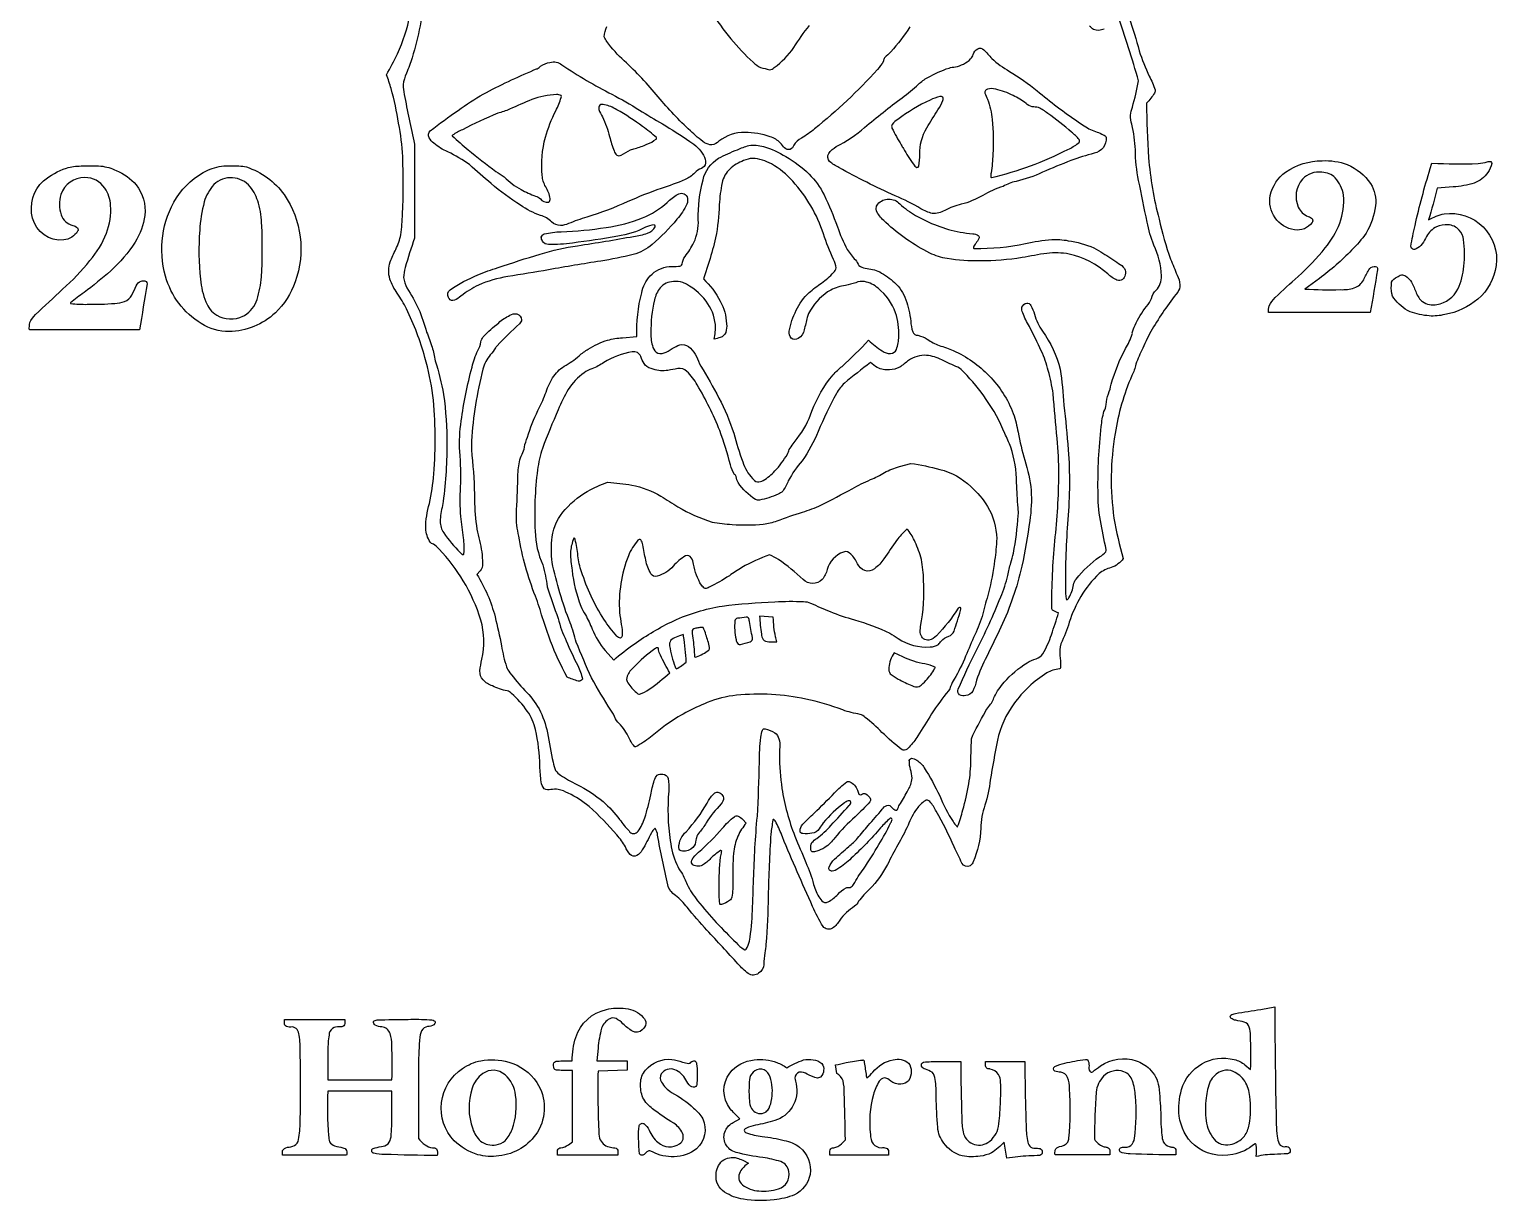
# Model space of a CAD drawing. Header units: millimetres. Extents: x -111 to 110, y -155 to 121.
# Drawn here: x -111.1 to 103.9, y -155.2 to 16.4 of the extents above; entities that cross this region are included whole.
import ezdxf

# ---------------------------------------------------------------- set-up
doc = ezdxf.new("R2010")
doc.units = ezdxf.units.MM
doc.layers.add('Bild', color=70, linetype='Continuous')
doc.layers.add('Hofsgrund', color=70, linetype='Continuous')

msp = doc.modelspace()

# ---------------------------------------------------------------- linework, layer by layer
at = {"layer": 'Bild'}
for points in [[(-14.85, 25.72, -0.000083), (-11.24, 19.04, 0.042607), (-8.34, 15, 0.044598), (-5.05, 11.55, 0.089718), (-3.98, 10.79, -0.009671), (-2.69, 10.44, 0.128514), (-1.98, 10.77, 0.078647), (0.88, 13.69, -0.031233), (3.18, 16.92, 0.038254)], [(-53.15, 21.64, -0.049293), (-55.04, 12.21, -0.019806), (-55.87, 9.93, 0.069856), (-56.37, 8.27, 0.028163), (-56.19, 6.84, 0.007258), (-54.71, -0.43), (-54.68, -14.24, 0.019155), (-56.05, -18.54, 0.086106), (-56.28, -20, 0.100202), (-55.79, -21.52, -0.032121), (-54.09, -24.56, -0.029735), (-52.91, -27.97, -0.016734), (-52.09, -30.21, -0.012618), (-51.65, -32.17, -0.030198), (-50.43, -37.12, -0.036393), (-49.96, -44.49, -0.038317), (-50.58, -53.37, 0.05295), (-50.93, -55.72, 0.152031), (-50.41, -57.39, 0.056572), (-47.99, -60.26, 0.140747), (-47.57, -60.59, 0.279642), (-47.44, -60.44, 0.044207), (-47.5, -58.14, 0.001922), (-47.88, -55.01, -0.045971), (-47.93, -50.68, 0.030702), (-48.06, -45.48, -0.052799), (-47.84, -41, -0.032038), (-46.26, -33.11, -0.047585), (-45.41, -30.69, 0.073687), (-44.96, -29.43, -0.119853), (-44.62, -28.68, -0.038345), (-42.35, -26.61, -0.070859), (-40.72, -25.52, -0.177284), (-39.7, -25.31, -0.323345), (-38.99, -26.19, -0.143173), (-39.3, -26.76, 0.025758), (-42.56, -29.98, 0.096419), (-42.83, -30.31, -0.050397), (-43.58, -31.3, 0.115628), (-44.68, -33.42, 0.044847), (-46.34, -43.93, 0.045243), (-46.28, -46.02, -0.019477), (-45.88, -52.55, 0.040438), (-45.55, -56.87, -0.001646), (-45.16, -58.53, -0.056879), (-44.72, -61.88, -0.220934), (-45.09, -62.98), (-45.55, -63.49, -0.074039), (-42.88, -69.68, -0.008274), (-41.94, -73.94, 0.031896), (-41.22, -77.02, 0.060934), (-40.74, -77.88, 0.02056), (-38.53, -80.47, -0.062986), (-36.45, -83.18, -0.069831), (-35.21, -86.68, 0.015025), (-34.39, -90.98, 0.063835), (-34.02, -92.23, 0.071447), (-33.29, -92.89, 0.026497), (-30.92, -94.25, -0.060919), (-27.06, -96.77, -0.051567), (-24.64, -99.38, 0.040533), (-23.26, -101.06, 0.246317), (-22.59, -101.46, 0.189982), (-21.94, -101.11, 0.078303), (-20.94, -99.12, 0.02334), (-20.08, -95.79, -0.03979), (-19.56, -93.68, -0.151234), (-19.13, -92.9, -0.146162), (-18.31, -92.74, -0.336559), (-17.54, -93.36, -0.052825), (-17.44, -95.22, 0.060493), (-17.22, -102.48, 0.073074), (-16.28, -105.98, 0.047439), (-15.56, -107.17, -0.028855), (-14.76, -108.91, 0.048248), (-13.21, -111.3, 0.030946), (-7.57, -117.43, 0.06836), (-6.4, -118.43, 0.415887), (-6.1, -118.4, 0.099302), (-5.61, -117.19, 0.028071), (-5.18, -112.74, -0.001992), (-4.82, -103.55, -0.007078), (-4.46, -98.9, 0.009578), (-4.16, -91, -0.033912), (-3.94, -87.34, -0.092772), (-3.71, -86.3, -0.418304), (-3.32, -86.12, -0.085496), (-1.91, -86.68, -0.182992), (-1.3, -87.57, -0.097225), (-1.17, -88.82, 0.048705), (-1.23, -89.91, 0.032347), (-0.86, -94.84, 0.052075), (1.02, -101.81, -0.00048), (2.64, -105.7, -0.038072), (3.79, -108.89, 0.08718), (4.69, -110.93, 0.178154), (5.37, -111.56, 0.158549), (5.92, -111.46, 0.060179), (7.33, -110.37, -0.094428), (8.53, -109.42, -0.145064), (9.12, -109.34, 0.131391), (9.64, -108.91, -0.035761), (11.09, -106.64, 0.022618), (13.36, -103.03, 0.028063), (15.06, -99.94, 0.093878), (15.24, -99.52, 0.744519), (14.99, -99.21, 0.03237), (13.6, -100.6, -0.030517), (9.3, -105.06, -0.060945), (7.35, -106.61, -0.132312), (6.52, -106.95, -0.537915), (6.04, -106.37, -0.101698), (6.86, -105.2, -0.007021), (8.93, -103.35, 0.048047), (10.23, -102.14, -0.025841), (11.77, -100.29, 0.004869), (13.83, -97.89, -0.142088), (14.53, -97.32, -0.338729), (15.24, -97.62, 0.149521), (15.66, -97.95, 0.653681), (16.13, -97.77, -0.079627), (16.5, -97.05, 0.010488), (17.63, -95.06, 0.134669), (18.2, -93.34, 0.069492), (17.99, -92.04, -0.093049), (17.81, -90.91, -0.428756), (18.12, -90.42, -0.125508), (18.9, -90.7, -0.122559), (19.98, -91.81, -0.0326), (22.26, -95.93, 0.05099), (24.22, -99.7, 0.084575), (24.76, -100.38, 0.530182), (24.88, -100.43, 0.022054), (25.65, -97.99, 0.025488), (26.53, -94.18, 0.034668), (26.83, -90.61), (26.9, -87.55, -0.022435), (28.92, -83.64, -0.061556), (29.46, -82.82, 0.091908), (30.28, -81.39, -0.066024), (31.7, -79.29, -0.079369), (35.06, -76.44, -0.087731), (36.4, -75.85, 0.147777), (37.36, -75.11, 0.055318), (38.63, -72.31, 0.005042), (39.68, -69.1, -0.095292), (38.88, -68.77, -0.260528), (38.68, -68.4, -0.024953), (39.13, -58.6, 0.024284), (39.72, -48.77, 0.02701), (39.44, -43.58, 0.000683), (38.88, -37, 0.028956), (38.16, -33.63, 0.048574), (37.14, -30.73, 0.007846), (35.4, -27.15, -0.050583), (34.43, -25.15, -0.159663), (34.31, -24.35, -0.265274), (35.01, -23.72, -0.263869), (35.6, -24.07, -0.045984), (36.14, -25.37, 0.082508), (37.31, -27.85, -0.094435), (39.89, -33.42, -0.022039), (40.46, -38.68, -0.00416), (41.1, -45.21, -0.037256), (41.04, -55.43, 0.023845), (40.69, -65.51, 0.061612), (40.79, -67.05, 0.30184), (40.89, -67.22, 0.162207), (41.18, -66.89, 0.08893), (41.88, -65, -0.144466), (42.25, -64.16, -0.079212), (45.68, -60.92, 0.084565), (46.61, -60.15, 0.195541), (46.65, -59.81, -0.007827), (45.79, -55.58, -0.04082), (45.45, -51.26, -0.032372), (45.93, -41.83, -0.047454), (46.32, -39.61, 0.079485), (46.65, -38.6, -0.088567), (46.98, -37.04, 0.039294), (47.38, -35.62, -0.054229), (49.49, -30.4, 0.046015), (50.45, -28.3, 0.309207), (50.47, -28.07, -0.054839), (50.87, -26.98, -0.060396), (52.56, -24.21, 0.104672), (53.28, -23.04, -0.177003), (53.95, -21.84, 0.204953), (54.76, -19.75, 0.102443), (53.61, -15.23, -0.045602), (52.65, -11.86, -0.002953), (51.4, -5.77, -0.050148), (50.93, -1.29, 0.046589), (50.4, 2.46, -0.073425), (50.2, 3.81, -0.043892), (50.49, 4.99, 0.023238), (51.39, 8.81, 0.012127), (48.35, 18.49, -0.024834)], [(50.03, 18.06, -0.014422), (51.48, 13.23, 0.027092), (52.96, 9.52, -0.037446), (53.81, 7.49, -0.210774), (53.73, 7.04, -0.038144), (52.56, 5.55, 0.015407), (52.84, -2.43, 0.040783), (54.39, -11.43, 0.029059), (56.09, -17.31, -0.001318), (57.04, -19.62, -0.09404), (57.46, -21.06, -0.139185), (57.12, -22.14, 0.030993), (53.37, -27.56, 0.015281), (52, -30.33, 0.032138), (50.99, -32.69, -0.063882), (50.41, -34.36, 0.063446), (47.95, -42.86, 0.077875), (47.79, -55.25, 0.029516), (49.14, -61.15, -0.158733), (47.38, -62.48, 0.118111), (45.62, -63.37, 0.073463), (42.95, -66.71, 0.058088), (41.23, -70.5, -0.035255), (40.02, -73.67, 0.090243), (39.85, -75.37, -0.053755), (39.96, -76.93, -0.348852), (39.79, -77.31, 0.106602), (37.94, -77.92, 0.09956), (33.13, -82.43, 0.103372), (30.71, -87.78, 0.007952), (29.66, -93.62, -0.047226), (28.89, -97.28, 0.081585), (28.26, -100.68, -0.095495), (27.16, -105.57, -0.163603), (26.74, -106.17, -0.392912), (25.52, -105.79, -0.006607), (24.38, -103.41, 0.026655), (21.76, -98.19, 0.073127), (20.8, -96.76, 0.391287), (20.11, -96.63, 0.086403), (18.91, -97.81, 0.067525), (17.62, -100.23, -0.018118), (16.13, -103.1, 0.010644), (14.6, -105.99, -0.075079), (11.97, -109.6, 0.048626), (10.38, -111.37, -0.110884), (9.78, -112.1, 0.09478), (7.61, -114.13, -0.128155), (6.55, -115.3, -0.389785), (5.16, -115.06, -0.035304), (3.64, -112.12, -0.007414), (-0.79, -101.95, 0.041977), (-1.71, -99.86, 0.151164), (-2.06, -99.39, 0.574393), (-2.19, -99.5, 0.006814), (-2.48, -101.51, 0.010759), (-2.88, -110.59, -0.018632), (-3.2, -117.68, -0.025733), (-3.38, -118.92, 0.027586), (-3.52, -120.62, -0.256733), (-4.28, -121.91, -0.317562), (-5.8, -121.96, -0.044673), (-7.3, -120.53, 0.001099), (-11.84, -115.6, -0.013296), (-14.76, -112.25, 0.067361), (-16.44, -110.53, -0.194691), (-17.58, -108.98, -0.011907), (-19.08, -101.7, 0.126271), (-19.38, -100.76, 0.366166), (-19.46, -100.7, 0.10259), (-19.99, -101.34, -0.019995), (-21.32, -103.85, -0.153018), (-22.13, -104.67, -0.310878), (-23.09, -104.52, -0.098629), (-23.79, -103.4, 0.05369), (-25.04, -101.65, 0.036138), (-29.12, -97.49, 0.061934), (-32.16, -95.54, 0.074188), (-33.64, -94.98, 0.062836), (-34.72, -95.01, -0.231374), (-35.67, -94.88, -0.147995), (-36.13, -93.88, -0.023115), (-36.32, -91.57, 0.053766), (-36.97, -86.22, 0.101351), (-38.17, -83.51, 0.073967), (-40.49, -80.92, 0.123453), (-41.11, -80.54, -0.073748), (-43.27, -79.82, -0.113148), (-44.65, -78.94, -0.183798), (-45.1, -77.62, -0.037965), (-44.81, -75.92, 0.123762), (-44.96, -70.18, 0.061804), (-47.54, -64.44, 0.057821), (-51.08, -59.79, 0.07948), (-51.93, -59.06, -0.184927), (-52.38, -58.74, -0.141986), (-53.05, -56.74, -0.068932), (-52.51, -53.09, 0.035582), (-51.87, -48.77, 0.046403), (-52, -37.26, 0.039514), (-53.16, -31.72, 0.046384), (-55.86, -24.57, 0.02668), (-57.21, -22.29, -0.080904), (-58.29, -20.21, -0.161941), (-58.24, -17.7, -0.012974), (-57.44, -15.86, 0.053228), (-56.67, -13.71, 0.021096), (-56.44, -10.68, 0.019867), (-56.41, -2.27, 0.035296), (-57.01, 2.61, 0.029387), (-58.11, 7.69, 0.016091), (-58.79, 9.72, 0.012306), (-57.17, 12.79, 0.058289), (-55.35, 18.46, 0.00371)], [(17.89, 16.74, -0.036897), (15.09, 13.07, -0.0023), (14.19, 12.2, 0.134421), (14, 11.71, -0.059939), (13.12, 10.47, -0.039706), (3.92, 1.8, -0.055412), (1.99, 0.44, 0.155698), (0.89, -0.61, -0.197882), (0.36, -1.22, -0.260298), (-0.47, -1, -0.013698), (-1.09, -0.29, 0.129053), (-2.58, 0.64, 0.083935), (-6.29, 1.27, 0.173452), (-10.08, -0.02, -0.162571), (-11.14, -0.55, -0.139496), (-12.19, -0.24, -0.032041), (-14.27, 1.5, -0.035579), (-18.97, 6.48, 0.030526), (-23.96, 11.76, -0.055442), (-26.49, 14.59, -0.1016), (-26.88, 15.27, -0.079954), (-26.5, 16.78, 0.08608)], [(46.35, 16.42, -0.221692), (44.79, 16.36, -0.070555), (44.2, 16.86, -0.016307)]]:
    msp.add_lwpolyline(points, format="xyb", dxfattribs=at)
for points in [[(27.82, 13.51, -0.331779), (28.73, 13.39, -0.017002), (29.87, 12.1, 0.048304), (32.46, 10.21, -0.034282), (36.53, 7.37, 0.023957), (42.52, 2.83, 0.046827), (44.37, 1.68, -0.028241), (46.21, 0.93, -0.250788), (46.66, 0.52, -0.37863), (44.89, -1.78, 0.027116), (41.49, -2.85, 0.010722), (37.3, -4.56, -0.055858), (33.44, -5.9, 0.082572), (31.53, -6.64, 0.054562), (28.55, -7.96, -0.075079), (25.41, -9.26, 0.060531), (22.99, -10.15, -0.166601), (21.17, -10.6, -0.072895), (19.51, -9.91, 0.032262), (15.73, -8.01, -0.024267), (7.5, -3.87, -0.048158), (6.12, -3, -0.331925), (5.99, -1.8, -0.10054), (7.1, -0.81, 0.061445), (11.26, 2, -0.011762), (16.75, 6.36, 0.031688), (19.13, 8.32, -0.068806), (20.52, 9.31, -0.05268), (23.62, 10.7, -0.03949), (24.55, 10.88, 0.15326), (26.79, 12.04, 0.136562), (27.17, 12.69, -0.206674)], [(-36.21, 10.97, -0.110651), (-34.84, 11.53, -0.225402), (-33.09, 11.19, 0.032995), (-25.76, 6.85, -0.024783), (-21.74, 4.53, 0.003701), (-18.38, 2.54, -0.012931), (-14.36, -0.05, -0.131195), (-12.37, -2.07, -0.160493), (-12.05, -3.25, -0.276715), (-12.65, -4, 0.118372), (-13.61, -4.67, -0.084196), (-15.06, -5.64, -0.022524), (-18.55, -6.94, 0.020951), (-23.42, -8.86, -0.03329), (-29.46, -11.13, 0.017339), (-32.12, -12.08, -0.098836), (-33.3, -12.38, -0.158958), (-34.6, -11.85, 0.148773), (-36.23, -10.91, -0.06761), (-39.14, -9.39, -0.036053), (-43.47, -6.23, -0.011748), (-46.62, -3.45, 0.037503), (-49.8, -1.57, -0.070125), (-51.86, -0.32, -0.127268), (-52.54, 0.5, -0.338092), (-52.38, 1.51, -0.016013), (-48.3, 4.5, -0.022962), (-44.61, 6.89, -0.021082), (-37.19, 10.42, -0.112544), (-36.69, 10.6, 0.051182)], [(-35, -8.95, 0.219686), (-34.81, -8.42, 0.094723), (-35.47, -6.7, -0.107874), (-35.98, -5.02, -0.086164), (-35.52, 0.56, -0.042175), (-34, 4.45, 0.059407), (-33.21, 6.39, 0.228736), (-33.19, 6.68, 0.130357), (-33.87, 6.82, 0.078222), (-37.51, 6.07, 0.003857), (-40.75, 4.69, -0.048635), (-42.5, 4.08, 0.024307), (-47.68, 1.67, 0.056772), (-49.1, 0.86, 0.254233), (-49.19, 0.77, 0.014891), (-46.81, -1.28, 0.019828), (-42.75, -4.45, -0.053694), (-41.56, -5.26, 0.067838), (-39.08, -7.09, 0.037017), (-36.94, -8.07, -0.091704), (-36.25, -8.45, 0.247076), (-35.09, -8.96, 0.091383)], [(16.93, -1.09, 0.036733), (18.42, -3.4, 0.159579), (18.9, -3.85, 0.411121), (19.19, -3.66, 0.048821), (19.33, -1.94, -0.136041), (20.35, 1.93, 0.001982), (21.99, 4.59, 0.079415), (22.7, 5.96, 0.230652), (22.72, 6.42, 0.207828), (22.29, 6.54, 0.049718), (20.84, 6.01, 0.049753), (16.13, 3.18, 0.092228), (15.29, 2.44, 0.234008), (15.26, 1.89, 0.019797), (16.62, -0.56, 0.000723)], [(29.82, -5.34, 0.061698), (41.05, -1.21, 0.064024), (42.54, -0.32, 0.463892), (42.69, 0.23, 0.045622), (41.58, 1.31, 0.016254), (38.08, 4.06, 0.077495), (36.72, 4.9, 0.046985), (35.79, 5.04, -0.16011), (34.9, 5.51, 0.055889), (33, 6.67, 0.066212), (30.46, 7.6, 0.140149), (29.24, 7.6, 0.419306), (28.88, 7.03, 0.023734), (29.27, 6.14, -0.054844), (29.95, 3.15, -0.040557), (30.03, -1.94, -0.028447), (29.81, -4.66, 0.144838), (29.77, -5.28, 0.314399)], [(-22.38, -1.09, 0.045865), (-20.64, -0.46, 0.080225), (-19.29, 0.3, 0.472515), (-19.25, 0.51, 0.029054), (-21.27, 2.13, 0.033932), (-25.07, 4.59, 0.093901), (-26.86, 5.33, 0.23928), (-27.54, 5.26, 0.249314), (-27.67, 4.62, 0.052695), (-27.16, 3.55, -0.045323), (-26.1, 0.66, 0.040301), (-25.45, -1.43, 0.170477), (-25.04, -2.07, 0.227472), (-24.43, -2.07, -0.013497), (-23.04, -1.3, -0.088145)], [(-30.1, -78.84, -0.22719), (-30.7, -79.12, -0.039615), (-32.33, -78.52, -0.033872), (-34.75, -73.27, 0.005594), (-35.95, -69.82, 0.026611), (-36.98, -66.67, -0.050953), (-39.41, -57.87, -0.064235), (-39.76, -54.68, 0.003198), (-39.54, -49.39, -0.048546), (-39.32, -46.98, -0.062643), (-38.94, -45.88, 0.100548), (-38.59, -44.85, -0.038106), (-38.15, -43.36, -0.032029), (-36.62, -39.47, 0.0333), (-35.53, -37.08, -0.049727), (-34.45, -34.67, -0.10851), (-32.75, -32.99, 0.042825), (-30.57, -31.46, -0.05315), (-29.23, -30.48, -0.06359), (-26.4, -29.16, -0.048757), (-24.22, -28.8), (-22.12, -28.64, -0.072251), (-21.4, -22.23, -0.129519), (-20.17, -19.75, -0.182737), (-17.36, -18.39, 0.020936), (-15.99, -18.33, 0.380361), (-15.49, -18.04, -0.117887), (-15.06, -16.89, 0.053586), (-13.76, -14.87, 0.116205), (-13.11, -11.52, -0.07202), (-12.42, -5.7, -0.206736), (-10.13, -2.52, -0.02582), (-7.38, -1.26, -0.047341), (-5.71, -0.65, -0.098727), (-3.54, -0.79, -0.061545), (-0.27, -2.28, -0.055463), (3.12, -4.83, -0.078634), (5.33, -7.88, -0.018927), (7.26, -12.54, 0.047997), (8.72, -15.88, 0.047258), (9.9, -17.41, -0.040278), (10.42, -18.22, 0.118222), (11.34, -18.64, -0.090743), (13.46, -19.17, -0.056916), (15.63, -20.72, -0.124542), (17.3, -23.24, -0.050667), (18.01, -26.37, 0.070012), (18.31, -27.94, 0.340218), (19.06, -28.45, -0.063143), (20.44, -29.02, 0.05404), (22.17, -29.96, -0.052541), (24.25, -30.7, -0.102083), (29.5, -34.39, -0.102102), (33.04, -39.9, -0.04436), (33.73, -42.64, 0.020491), (34.72, -46.75, -0.05354), (35.65, -51.18, -0.050612), (35.45, -55.63, -0.021134), (34.29, -62.27, -0.051516), (31.23, -71.22, -0.001973), (29.14, -75.51, 0.034941), (27.65, -78.98, -0.06615), (27.1, -80.57, -0.214126), (26.1, -81.24, -0.228042), (25.17, -81.12, -0.35239), (24.97, -80.28, -0.014896), (27.59, -74.66, 0.026086), (31.19, -66.79, 0.041761), (32.25, -63.62, -0.042191), (32.68, -61.8, 0.042408), (33.05, -60.37, 0.028794), (33.77, -54.83, 0.062708), (33.74, -53.74, -0.014586), (33.53, -50.05, 0.075716), (32.66, -44.84, 0.020494), (31.79, -42.84, 0.060871), (29.07, -37.84, 0.044405), (25.81, -33.87, 0.109819), (24.91, -33.12, -0.020978), (22.56, -32.07, 0.106382), (20.33, -31.39, 0.168304), (17.68, -32.13, -0.037847), (16.39, -33.13, -0.121553), (14.89, -33.5, -0.134873), (13.11, -33.19, -0.050853), (12.1, -32.45, 0.006379), (8.3, -35.45, 0.064547), (7.12, -36.97, 0.02072), (4.45, -42.54, -0.059089), (2.09, -46.84, 0.051099), (0.07, -49.76, -0.064035), (-0.75, -51.28, -0.123929), (-1.41, -51.73, -0.058354), (-4.15, -52.59, -0.216254), (-4.75, -52.51, -0.100178), (-7.26, -50.03, -0.135655), (-7.56, -49.14, 0.185373), (-7.81, -48.83, -0.066549), (-8.41, -47.44, 0.02575), (-9.97, -42.42, 0.040312), (-13.27, -35.73, 0.081138), (-14.77, -33.74, 0.225549), (-16.12, -33.32, -0.004371), (-17.56, -33.6, -0.117222), (-19.7, -33.42, -0.152641), (-20.89, -32.82, -0.057366), (-21.44, -31.83, 0.175115), (-22.01, -30.97, 0.155876), (-22.78, -30.87, 0.087699), (-26.94, -32.42, -0.076762), (-28.69, -33.34, 0.090205), (-29.83, -33.95, 0.097521), (-32.19, -36.39, 0.025478), (-33.64, -39.37, 0.015068), (-35.95, -45.02, 0.043433), (-36.66, -48.15, 0.044337), (-37.02, -57.14, 0.097219), (-35.9, -62.1, -0.027076), (-35.23, -65.28, 0.013958), (-33.64, -69.93, 0.058768), (-32.45, -73.2, 0.023837), (-30.78, -76.81, -0.078072), (-30.1, -78.84, -0.213473)], [(-94.45, -20.48, -0.13304), (-93.98, -20.55, -0.213025), (-93.86, -20.92, 0.002624), (-94.97, -27.66), (-111.1, -27.66, -0.07881), (-111.05, -26.58, -0.083785), (-110.21, -25.42, -0.002802), (-106.24, -21.71, 0.039681), (-102.25, -17.5, 0.088186), (-99.82, -13.47, 0.115152), (-99.22, -9.43, 0.14155), (-100.06, -6.88, 0.25178), (-102.99, -5.35, 0.334707), (-106.48, -7.83, 0.169309), (-106.46, -10.78, 0.24082), (-104.77, -12.37, -0.161119), (-104.06, -12.72, -0.313885), (-104.04, -13.21, -0.231977), (-106.08, -14.48, -0.374631), (-110.64, -11.28, -0.277597), (-109.06, -5.82, -0.083711), (-105.69, -3.95, -0.059538), (-103.54, -3.64, -0.031036), (-100.63, -3.66, -0.091707), (-98.38, -4.32, -0.124753), (-95.47, -6.43, -0.198387), (-94.19, -10.88, -0.102529), (-95.62, -14.81, -0.065569), (-99.2, -19.01, -0.022069), (-103.11, -22.19, 0.019521), (-105.08, -23.7, 0.792572), (-105.07, -23.79, 0.038289), (-102.63, -23.91, 0.022142), (-98.6, -23.78, 0.077689), (-97.16, -23.5, 0.170617), (-96.12, -22.57, 0.006709), (-95.45, -21.22, -0.246579), (-94.75, -20.52, -0.045922)], [(-81.51, -3.62, -0.06909), (-79.32, -3.79, -0.161815), (-73.8, -7.83, -0.242919), (-72.18, -20.63, -0.11653), (-75.07, -25.16, -0.186428), (-81.85, -27.9, -0.140215), (-85.93, -26.74, -0.191575), (-91.16, -19.78, -0.213032), (-89.56, -8.32, -0.145272), (-84.96, -4.27, -0.103906), (-82.3, -3.63, -0.006195)], [(8.43, -21.15, 0.074573), (6.29, -21.82, 0.124463), (3.31, -24.77, 0.086212), (2.86, -25.83, 0.00315), (2.4, -27.65, -0.213205), (1.54, -28.9, -0.373529), (0.47, -28.86, -0.188025), (0.2, -27.87, -0.06926), (1.24, -24.79, -0.10389), (3.11, -22.2, -0.027636), (4.95, -20.79, 0.064159), (6.68, -19.25, 0.15931), (7.09, -18.57, 0.080206), (6.72, -17.36, -0.034903), (5.23, -13.6, 0.107798), (0.72, -5.89, 0.087276), (-2.4, -3.35, 0.121031), (-5.15, -2.54, 0.098731), (-6.47, -2.86, 0.091291), (-8.5, -4.09, 0.139337), (-9.63, -6.08, 0.03302), (-10.04, -9.32, -0.042517), (-10.58, -14.16, -0.023162), (-11.53, -17.62), (-12.37, -20.2, -0.087785), (-9.91, -23.44, -0.122438), (-8.98, -26.78, -0.105213), (-9.08, -28.03, -0.229914), (-9.89, -28.77, -0.011663), (-10.77, -29.04, 0.054258), (-10.6, -26.88, 0.137107), (-11.97, -23.47, 0.130709), (-15.36, -20.73, 0.118958), (-16.75, -20.58, 0.214406), (-18.72, -21.49, 0.09693), (-19.54, -23.27, 0.059687), (-20.06, -28.13, 0.097132), (-19.75, -30.22, 0.226222), (-19.04, -31.05, 0.173423), (-17.82, -30.93, 0.008199), (-16.63, -30.23, -0.128658), (-15.5, -29.81, -0.20844), (-14.27, -30.34, -0.093805), (-13.39, -31.55, 0.035767), (-12.74, -32.95, -0.010918), (-10.1, -37.64, -0.047899), (-7.93, -42.8, 0.015215), (-6.6, -47, 0.104473), (-5.18, -49.43, 0.150118), (-4.46, -49.94, 0.154331), (-3.6, -49.71, 0.08217), (-1.89, -48.33, 0.055356), (-0.06, -45.86, 0.090413), (0.21, -45.2, -0.028041), (1.39, -43.56, 0.082591), (3.54, -39.56, -0.087033), (6.63, -34.25, -0.044043), (7.95, -33, 0.023638), (11.84, -29.18, 0.050222), (13.84, -30.74, 0.166034), (15.05, -31.14, 0.271953), (15.91, -30.52, 0.084455), (16.26, -28.61, 0.090735), (15.78, -25.14, 0.139371), (13.23, -21.56, 0.135825), (11.25, -20.59, 0.163988), (9.98, -20.76, -0.024546)], [(85.89, -18.36, -0.192296), (86.3, -18.43, -0.203183), (86.4, -18.85, -0.0038), (85.33, -25.13), (70.45, -25.13, -0.089666), (70.5, -24.14, -0.07449), (71.42, -22.92, -0.005841), (74.75, -19.83, 0.043645), (78.72, -15.65, 0.090102), (80.86, -12.02, 0.108647), (81.41, -7.92, 0.148425), (80.21, -5.39, 0.183211), (78.24, -4.56, 0.237298), (75.4, -5.57, 0.289552), (74.79, -9.67, 0.201241), (76.25, -11.04, -0.173429), (76.85, -11.42, -0.261669), (76.82, -11.93, -0.282091), (74.23, -13.01, -0.420328), (70.69, -7.96, -0.184724), (72.94, -4.53, -0.150876), (78.29, -2.88, -0.101968), (81.97, -3.44, -0.14782), (85.38, -6.23, -0.173566), (86.1, -9.49, -0.103325), (84.72, -13.49, -0.043657), (82.6, -16, -0.038045), (77.89, -20.11), (75.76, -21.68, 0.019604), (80.94, -21.76, 0.084145), (82.99, -21.51, 0.182991), (84.38, -20.31, -0.037657), (85.12, -18.86, -0.279333)], [(94.12, -4.02), (94.37, -3.21, 0.03234), (101.12, -3.27, 0.056897), (102.48, -3.06, -0.192788), (103.01, -3.01, -0.225031), (103.13, -3.3, -0.12247), (102.54, -4.59, -0.156247), (100.58, -6.14, -0.057485), (97.48, -6.71), (95.16, -6.89, -0.008458), (93.88, -11.55, -0.071167), (96.18, -10.65, -0.492852), (103.79, -18.24, -0.181341), (101.11, -23.14, -0.13248), (96.26, -25.41, -0.079635), (93.98, -25.61, -0.068338), (91.16, -24.99, -0.137197), (88.79, -23, -0.164238), (88.52, -22.39), (88.5, -22.38, -0.07848), (88.47, -20.67, -0.176601), (89.25, -19.92, -0.106454), (89.91, -19.61, -0.154487), (90.48, -19.75, -0.125046), (91.4, -20.69, -0.028497), (92.06, -22.23, 0.131073), (92.99, -23.51, 0.198984), (95.1, -23.94, 0.243799), (98.18, -21.67, 0.088089), (99.06, -18.32, 0.052948), (99, -14.44, 0.173375), (98.34, -13.05, 0.225464), (96.71, -12.28, 0.120844), (95.05, -12.54, 0.141166), (93.58, -13.97, -0.048581), (92.93, -15.04, -0.151204), (92.07, -15.79, -0.528949), (91.28, -15.44, -0.016875), (91.89, -12.38, -0.020084)], [(-79.59, -25.54, 0.169309), (-77.74, -23.21, 0.051473), (-77.12, -19.9, 0.029597), (-77.07, -12.42, 0.066386), (-77.56, -9.08, 0.100857), (-78.77, -6.69, 0.439525), (-84.07, -6.37, 0.115798), (-85.5, -8.91, 0.046733), (-86.16, -13.07, 0.045633), (-86.04, -20.25, 0.079876), (-85.25, -23.55, 0.164822), (-83.67, -25.5, 0.242563), (-79.83, -25.67, 0.019045)], [(-49.72, -22.92, -0.345318), (-49.48, -21.77, -0.048989), (-45.4, -19.59, -0.025191), (-42.45, -18.53, -0.008878), (-36.29, -16.56, -0.038671), (-30.79, -15.33, 0.007243), (-22.59, -13.96, 0.058877), (-20.56, -13.49, 0.211377), (-19.45, -12.54, 0.560193), (-19.59, -12.28, 0.08385), (-20.87, -12.62, -0.088561), (-24.92, -13.93, -0.015981), (-31.54, -14.93, -0.045975), (-35.05, -15.14, -0.315536), (-35.93, -14.64, -0.154016), (-36.11, -14.07, -0.270782), (-35.67, -13.61, -0.048129), (-33.22, -13.27, 0.031621), (-26.6, -12.65, 0.064753), (-21.29, -11.23, 0.092778), (-17.68, -9, -0.074056), (-16.15, -7.82, -0.447619), (-14.76, -8.15, -0.174147), (-14.79, -9.24, -0.064926), (-16.24, -11.46, -0.042029), (-19.87, -15.15, -0.10714), (-22.64, -16.62, -0.018368), (-27.41, -17.59, 0.008691), (-35.04, -18.86, 0.000487), (-41.04, -19.86, 0.069294), (-45.3, -21.1, 0.059649), (-47.88, -22.7, -0.090193), (-48.84, -23.31, -0.384586), (-49.63, -23.06, -0.028401)], [(27.54, -15, 0.129265), (27.2, -15.56, 0.529387), (27.34, -15.72, 0.056599), (34.84, -15.02, -0.031902), (38.66, -14.4, -0.053075), (41.07, -14.59, -0.061312), (44.85, -15.63, -0.022228), (46.17, -16.42, -0.018515), (48.47, -17.91, -0.107994), (49.31, -18.67, -0.222668), (49.41, -19.61, -0.161502), (49.02, -20.3, -0.238741), (48.23, -20.39, -0.071879), (46.87, -19.46, 0.134718), (41.22, -16.56, 0.077993), (37.95, -16.45, 0.012752), (34.33, -17.07, -0.043214), (28.19, -17.54, -0.045082), (23.36, -17.21, -0.075352), (20.82, -16.41, -0.071831), (14.38, -11.94, -0.068729), (13.19, -10.6, -0.334038), (13.19, -9.22, -0.232087), (14.79, -8.5, -0.205539), (16.39, -9.18, 0.057932), (18.73, -10.89, 0.081322), (25.23, -13.35, 0.001178), (27.1, -13.59, -0.144828), (27.91, -13.82, -0.348159), (28, -14.29, -0.027556)], [(17.12, -89.25, -0.227481), (16.74, -89.17, -0.03133), (13.8, -86.62, 0.039217), (11.34, -84.44, 0.107966), (10.59, -83.98, -0.044396), (8.05, -83.34, 0.035526), (2.65, -81.75, 0.077741), (-7.51, -81.19, 0.075282), (-11.79, -82.27, 0.06091), (-17.9, -85.55, -0.001711), (-19.87, -87.11, -0.052584), (-21.99, -88.58, -0.145161), (-22.42, -88.75, -0.061967), (-23.09, -87.77, 0.062975), (-24.49, -85.53, -0.080631), (-25.23, -84.62, 0.080357), (-25.93, -83.35, -0.012499), (-28.76, -78.64, -0.011084), (-30.99, -73.4, 0.026505), (-31.89, -70.58, -0.040711), (-34.53, -61.72, -0.057243), (-34.51, -57.98, -0.159704), (-32.6, -53.95, -0.084371), (-28.88, -51.03, -0.02881), (-26.35, -49.96, -0.015609), (-22.85, -50.39, -0.086468), (-18.58, -52.02, 0.003582), (-16.09, -53.58, 0.054501), (-11.1, -55.82, 0.034793), (-8.15, -56.16, 0.041864), (-3.59, -56.13, 0.043974), (-1.56, -55.64, -0.014486), (2.16, -54.34, 0.045856), (4.86, -53.33, 0.005211), (9.44, -50.93, -0.029728), (12.13, -49.6, 0.049019), (14.15, -48.55, -0.05115), (16.37, -47.67), (18.03, -47.21, -0.027355), (22.25, -48.09, -0.127931), (26.83, -50.6, -0.072109), (29.27, -53.52, -0.125508), (30.61, -58.23, -0.025696), (30.3, -61.42, -0.030489), (29.41, -66.18, 0.008589), (28.58, -69.26, -0.04346), (27.4, -72.32, 0.00318), (26.05, -75.48, -0.03026), (24.39, -78.82, 0.065338), (23.86, -79.89, -0.099578), (23.54, -80.52, 0.028605), (21.06, -83.93, -0.007027), (19.04, -87.13, -0.062226), (17.76, -88.8, -0.138927)], [(25.32, -68.76, 0.244693), (25.33, -68.37, 0.376512), (24.97, -68.45, -0.047722), (21.79, -72.47, -0.176055), (20.68, -73.1, -0.380904), (19.45, -72.23, -0.087203), (19.46, -71.11, 0.065663), (19.89, -64.32, 0.04018), (19.58, -61.29, 0.049292), (18.64, -58.74, 0.064138), (17.65, -57.01, 0.5497), (17.38, -56.91, 0.056012), (15.95, -58.49, 0.007336), (14.09, -61.19, -0.099644), (12.69, -62.64, -0.244674), (11.27, -62.93, -0.169144), (10.22, -61.92, 0.099911), (9.23, -60.5, 0.318426), (8.14, -60.2, 0.233632), (5.77, -62.75, -0.109678), (5.05, -64.23, -0.413582), (2.23, -64.24, 0.047627), (-1.37, -61.31, 0.031749), (-2.68, -60.6, 0.036111), (-6.71, -62.46, 0.02166), (-8.56, -63.67, -0.040548), (-11.53, -65.35, -0.143615), (-12.13, -65.54, -0.109166), (-12.66, -65.05, -0.091133), (-13.81, -61.99, 0.108148), (-14.14, -61.03, 0.364176), (-14.99, -60.78, 0.089082), (-16.77, -62.25, -0.158956), (-19.16, -63.74, -0.344395), (-20.06, -63.4, -0.067003), (-20.82, -61.39, 0.009426), (-21.26, -59.14, 0.141714), (-21.53, -58.43, 0.402133), (-21.96, -58.48, 0.086981), (-23.35, -60.76, 0.109967), (-24.65, -69.05, 0.006929), (-24.39, -70.83, -0.086457), (-24.29, -72.39, -0.35786), (-24.51, -72.8, -0.194045), (-25.05, -72.53, -0.041945), (-26.93, -70.06, -0.066687), (-30.21, -63.09, -0.055767), (-30.76, -60.74, 0.052308), (-31.16, -58.38, 0.282261), (-31.29, -58.1, 0.101173), (-31.46, -58.43, 0.064773), (-31.85, -60.33, 0.029568), (-31.61, -62.87, 0.068404), (-30.31, -68.11, 0.07629), (-29.64, -69.42, -0.029802), (-28.67, -71.48, 0.08512), (-26.75, -74.62), (-25.5, -76.03, -0.033736), (-22.51, -73.69, -0.044062), (-16.72, -70.27, -0.068836), (-9.61, -68.13, -0.023561), (-1.9, -67.49, -0.025879), (2.31, -67.46, -0.103475), (3.34, -67.69, 0.00628), (6.19, -68.93, 0.031882), (9.76, -70.12, -0.048092), (14.94, -72.11, -0.066827), (16.15, -72.89, 0.160006), (20.86, -74.1, 0.157762), (22.09, -73.73, 0.092872), (22.46, -73.25, -0.138325), (23.57, -72.55, 0.21271), (24.36, -71.78, 0.005884)], [(-6.1, -69.74, -0.032636), (-7.37, -69.9, 0.338299), (-7.74, -70.29, 0.085955), (-7.58, -73.02, 0.184328), (-7.26, -73.7, 0.265459), (-6.93, -73.74, 0.02134), (-5.53, -73.37, 0.429088), (-5.19, -72.75, 0.003806), (-5.62, -70.38, 0.122686), (-5.8, -69.82, 0.288011)], [(-1.8, -72.61, -0.042615), (-2.13, -69.76), (-4.13, -69.59, 0.026736), (-3.87, -72.23, 0.127055), (-3.63, -73.02, 0.204554), (-2.79, -73.34, 0.006996), (-1.61, -73.34, -0.002446)], [(-16.37, -72.68, 0.139958), (-17.17, -73.18, 0.178943), (-17.31, -73.95, 0.05647), (-16.49, -77.02, 0.22054), (-16.32, -77.31, 0.059491), (-15.51, -76.83), (-14.87, -76.34, 0.022816), (-15.27, -72.53, 0.127314), (-15.33, -72.28, 0.019547)], [(-13.33, -71.34, 0.143863), (-13.92, -71.56, 0.235569), (-13.99, -72.15, -0.019458), (-13.71, -74.76, 0.021153), (-13.65, -75.55, 0.243277), (-13.38, -75.55, 0.064763), (-11.58, -74.59, 0.198868), (-11.45, -74.17, 0.032787), (-12, -72.31, 0.061362), (-12.41, -71.27, 0.110118), (-13.04, -71.29, 0.011272)], [(-21.71, -81.04, 0.070624), (-20.33, -80.31, 0.023938), (-17.26, -77.9, -0.037873), (-18.66, -75.3, -0.115909), (-18.93, -74.52, 0.296463), (-19.01, -74.22, 0.165876), (-19.47, -74.38, 0.039317), (-22.58, -77.07, 0.105344), (-23.52, -78.37, 0.289978), (-23.42, -79.38, 0.066223), (-22.18, -80.79, 0.215006)], [(21.57, -77.05, 0.042144), (20.1, -76.59, -0.067514), (16.86, -75.58), (15.59, -74.98, 0.131309), (14.81, -77.13, 0.224633), (15.01, -78.03, 0.056745), (16.19, -78.81, 0.026852), (18.19, -79.78, 0.224014), (19.27, -79.88, 0.08062), (20.24, -79, 0.067037), (21.51, -77.28, 0.279081)], [(10.96, -95.64, -0.312818), (11.41, -95.65, -0.192717), (12.12, -96.43, -0.241244), (12.03, -96.79, -0.021957), (9.87, -98.98, 0.03862), (6.88, -102.08, -0.084007), (5.44, -103.51, -0.068518), (4.23, -104.01, -0.15195), (3.58, -104.1, -0.270408), (3.39, -103.77, -0.178634), (3.54, -102.77, -0.082593), (4.26, -102.16, 0.05726), (6.32, -100.25, 0.004982), (8.98, -97.36, 0.098666), (9.18, -97.1, 0.857834), (8.84, -96.66, 0.064549), (8.3, -96.95, 0.065695), (5.19, -99.89, 0.015652), (4.61, -100.75, -0.225443), (3.54, -101.4, -0.060337), (2.22, -101.46, -0.421091), (1.79, -101.07, -0.191043), (2.18, -100.09, -0.015215), (3.88, -98.46, 0.003464), (6.85, -95.5, -0.057728), (8.64, -93.88, -0.28577), (9.08, -93.86, -0.178911), (10.22, -95.09, -0.054791), (10.31, -95.4, 0.400866), (10.65, -95.77, 0.21316)], [(-13.46, -102.4, -0.145397), (-13.89, -103.5, -0.19503), (-15.42, -104.02, -0.399935), (-15.97, -103.51, -0.204593), (-14.9, -101.17, 0.055921), (-11.81, -96.98, -0.091194), (-10.9, -95.68, -0.428723), (-9.82, -95.58, -0.20042), (-9.4, -96.21, -0.16374), (-9.76, -97.11, 0.052421), (-11.96, -99.87, -0.056285), (-12.95, -101.25, 0.137398), (-13.39, -102.08, 0.010066)], [(-6.57, -99.38), (-6.09, -99.91, 0.068733), (-7.31, -101.82, 0.070518), (-7.96, -104.37, 0.017408), (-8.07, -108.44, -0.048844), (-8.18, -110.75, -0.198019), (-8.54, -111.24, -0.112275), (-9.73, -111.84, -0.579977), (-9.96, -111.69, -0.037539), (-10.06, -109.37, -0.027845), (-9.85, -104.91, -0.022392), (-9.69, -104.13, 0.770128), (-9.88, -103.94, 0.046666), (-11.17, -104.97, -0.057631), (-12.34, -105.98, -0.296112), (-13.89, -106.04, -0.344086), (-14.05, -105.35, -0.081072), (-13.07, -104.17, 0.037619), (-9.58, -100.68, -0.067069), (-7.82, -98.98, -0.296494), (-7.28, -98.89, -0.063244)]]:
    msp.add_lwpolyline(points, format="xyb", close=True, dxfattribs=at)
at = {"layer": 'Hofsgrund'}
for points in [[(73.62, -147.88, -0.425238), (73.2, -148.37, -0.001104), (71.29, -148.44, 0.054343), (68.64, -148.77, 0.054854), (68.61, -147.05, 0.742503), (68.36, -146.94, -0.134031), (65.21, -148.45, -0.235281), (59.56, -147.1, -0.185003), (57.36, -142.84, -0.105042), (57.69, -138.95, -0.407633), (65.42, -134.56, -0.11729), (66.98, -135.33), (67.81, -136.03, 0.02007), (67.78, -131.04, 0.075341), (67.61, -129.8, 0.25595), (66.86, -129.06, 0.00708), (65.65, -128.8, -0.15911), (64.92, -128.47, -0.506798), (64.92, -128.05, -0.100474), (65.58, -127.81, -0.003869), (69.29, -127.21, 0.03403), (71.36, -126.81, 0.0053), (71.53, -142.32, 0.036264), (71.71, -145.8, 0.101799), (71.98, -146.89, 0.276418), (72.76, -147.32, -0.185614), (73.45, -147.43, -0.165786)], [(-52.05, -147.48, -0.238314), (-51.47, -147.64, -0.143145), (-51.35, -148.6, -0.011246), (-59.08, -148.45, -0.078807), (-60.64, -148.28, -0.772832), (-60.75, -147.59, -0.039582), (-59.54, -147.3, 0.153043), (-58.57, -146.9, 0.130882), (-58.12, -145.88, 0.021278), (-57.99, -142.76), (-57.99, -139.18), (-67.39, -139.18, 0.034437), (-67.27, -145.69, 0.071459), (-67.14, -146.59, 0.173087), (-66.39, -147.2, 0.001398), (-65.2, -147.48, -0.285708), (-64.65, -147.88, -0.071805), (-64.63, -148.58), (-74.03, -148.58, -0.061352), (-74.01, -147.9, -0.222344), (-73.32, -147.41, 0.08095), (-72.29, -147.15, 0.204968), (-71.67, -146.29, 0.034265), (-71.43, -143.69, 0.008641), (-71.43, -133.5, 0.048211), (-71.6, -130.99, 0.121341), (-71.88, -130.14, 0.20021), (-72.62, -129.78, -0.096422), (-73.45, -129.72, -0.325693), (-73.75, -129.22), (-73.75, -128.67), (-64.9, -128.67, -0.116569), (-64.94, -129.49, -0.25676), (-65.5, -129.77, 0.10469), (-66.48, -129.87, 0.234844), (-67.17, -130.68, 0.040125), (-67.38, -132.92, 0.003838), (-67.39, -137.52), (-57.99, -137.52, 0.021324), (-58.02, -132.43, 0.087233), (-58.27, -130.75, 0.293081), (-59.48, -129.75, -0.147345), (-60.44, -129.51, -0.365252), (-60.7, -128.98, -0.191947), (-60.15, -128.75, -0.010908), (-55.62, -128.67, -0.028226), (-52.47, -128.73, -0.129728), (-51.81, -128.86, -0.391468), (-51.72, -129.28, -0.218747), (-52.52, -129.72, 0.206627), (-53.48, -130.08, 0.126816), (-53.92, -131.26, 0.01959), (-54.11, -135.4, 0.001421), (-54.12, -146.12, 0.045274), (-53.14, -147.05, 0.130315)], [(-33.26, -147.48, 0.118586), (-32.15, -147.05), (-31.54, -146.62), (-31.54, -136.14, -0.037914), (-33.74, -136.11, -0.309193), (-34.24, -135.89, -0.154946), (-34.26, -135.04, -0.23021), (-33.79, -134.78, -0.01602), (-31.61, -134.75, -0.065425), (-31.06, -131.3, -0.266454), (-26.58, -127.22, -0.089007), (-23.77, -127.07, -0.185729), (-21.18, -128.38, -0.205456), (-20.78, -129.29, -0.174194), (-21.33, -130.21, -0.311962), (-22.76, -130.41, -0.039826), (-24.16, -129.32, 0.086132), (-25.16, -128.56, 0.250622), (-26.09, -128.57, 0.197611), (-27.27, -129.97, 0.051269), (-27.79, -132.89), (-27.96, -134.75), (-23.51, -134.75), (-23.51, -136.11), (-27.8, -136.28, 0.015328), (-27.7, -144.84, 0.060741), (-27.6, -146.09, 0.23396), (-26.18, -147.36, 0.048558), (-25.33, -147.48, -0.38145), (-24.9, -148.03), (-24.9, -148.58), (-33.75, -148.58, -0.06198), (-33.72, -147.83, -0.349985)], [(-45.42, -148.49, -0.116325), (-48.87, -146.44, -0.467593), (-47.65, -135.87, -0.107184), (-44.97, -134.73, -0.103078), (-40.89, -134.92, -0.175656), (-36.75, -137.93, -0.288141), (-36.68, -145.18, -0.230535), (-42.32, -148.66, -0.106569)], [(-20.75, -148.17, -0.242086), (-21.46, -148.58, -0.298194), (-21.74, -148.26, -0.027365), (-21.85, -145.93, -0.061163), (-21.78, -144.32, -0.545452), (-21.11, -143.94, -0.113013), (-20.32, -144.88, 0.122238), (-19.02, -146.68, 0.345598), (-15.85, -146.9, 0.359711), (-15.41, -145.35, 0.124356), (-16.71, -143.86, -0.035924), (-19.8, -141.76, -0.119285), (-21.23, -140.14, -0.103912), (-21.57, -138.01, -0.178523), (-20.83, -136.12, -0.253383), (-16.99, -134.54, -0.044404), (-15.42, -134.92, 0.094004), (-14.51, -135.11, 0.298113), (-14.19, -134.95, -0.255567), (-13.61, -134.76, -0.235779), (-13.36, -135.2, -0.04389), (-13.31, -137.96, -0.152801), (-13.45, -138.5, -0.339589), (-14.24, -138.45, -0.086553), (-14.96, -137.54, 0.190771), (-16.56, -136.05, 0.350477), (-18.54, -136.65, 0.244919), (-18.52, -137.86, 0.105601), (-17.04, -139.36, -0.056483), (-13.8, -141.66, -0.096254), (-12.46, -143.24, -0.332629), (-13.36, -147.61, -0.170679), (-16.66, -148.8, -0.127414), (-19.82, -148.08, 0.153864), (-20.36, -147.91, 0.151148)], [(-6.4, -144.89, 0.291686), (-6.05, -145.29, 0.041939), (-3.76, -145.84, -0.038487), (-0.52, -146.39, -0.116124), (1.72, -147.38, -0.264971), (3.26, -151.38, -0.231634), (0.98, -154.37, -0.074476), (-2.01, -155.1, -0.073574), (-6.49, -155.01, -0.120748), (-9.25, -153.96, -0.288979), (-10.5, -151.4, -0.213181), (-9.6, -149.4, -0.227886), (-7.42, -148.98, -0.025716), (-6.61, -149.29), (-5.77, -149.73, 0.097703), (-6.98, -150.99, 0.370706), (-6.65, -152.92, 0.144622), (-4.23, -153.81, 0.101102), (-1.38, -153.48, 0.399363), (0.15, -150.94, 0.263336), (-1.02, -149.51, 0.038522), (-3.65, -148.9, -0.0447), (-7.56, -148.15, -0.468744), (-9.15, -144.95, -0.159712), (-7.99, -143.77), (-7.01, -143.24, -0.030849), (-8.45, -141.75, -0.337326), (-8.49, -136.53, -0.208466), (-4.91, -134.6, -0.110705), (-1.59, -134.98, -0.0532), (-0.14, -135.77, -0.061701), (2.32, -134.61, -0.089565), (3.71, -134.61, -0.147904), (4.99, -135.11, -0.357288), (4.8, -137.12), (4.37, -137.3, -0.044199), (2.86, -136.7, 0.196097), (1.69, -136.42, 0.365522), (1.05, -137.29, 0.041588), (1.23, -138.1, -0.183232), (0.65, -141.54, -0.168979), (-1.89, -143.5, -0.018291), (-4.75, -144.19, 0.066138), (-6.06, -144.6, 0.224293)], [(14.76, -148.03), (14.76, -148.58), (6.18, -148.58, -0.103669), (6.21, -147.8, -0.327957), (6.74, -147.48, 0.156033), (7.86, -146.91), (8.43, -146.33, 0.007846), (8.27, -139.47, 0.068782), (8.09, -137.69, 0.186665), (7.18, -136.59), (7.01, -135.33, 0.02579), (8.56, -135, -0.035199), (10.97, -134.62, -0.560461), (11.17, -134.75, 0.004801), (11.47, -136.71, 0.152877), (11.6, -137.23, 0.03429), (12.48, -136.4, -0.18263), (15.44, -134.58, -0.234219), (17.7, -135.07, -0.174867), (18.06, -136.29, -0.172327), (17.7, -137.65, -0.205753), (16.55, -138.15, -0.213257), (15.08, -137.7, 0.196666), (14.11, -137.24, 0.198573), (13.38, -137.73, 0.070393), (12.54, -139.69, 0.095049), (12.1, -145.53, 0.140886), (12.51, -146.91, 0.213539), (13.68, -147.47, -0.086812), (14.42, -147.52, -0.342009)], [(29.53, -135.93, -0.462478), (28.97, -135.38), (28.97, -134.83), (34.74, -134.83, 0.009573), (34.91, -144.11, 0.048756), (35.11, -146.41, 0.149024), (35.45, -147.25, 0.187142), (36.24, -147.55, -0.094899), (36.96, -147.6, -0.325696), (37.27, -148.1, -0.421316), (36.92, -148.59, -0.008731), (35.3, -148.67, 0.028225), (32.1, -149), (31.72, -146.64, -0.06432), (29.82, -148.23, -0.086881), (28.19, -148.7, -0.089513), (25.55, -148.67, -0.169555), (22.84, -146.78, -0.144948), (21.96, -144.51, -0.017188), (21.74, -139.99, 0.048818), (21.59, -137.48, 0.202101), (21.13, -136.41, 0.053624), (20.17, -135.98, -0.212573), (19.61, -135.51, -0.48227), (19.89, -134.94, -0.027983), (22.09, -134.83, -0.000553), (25.34, -134.83, 0.008377), (25.5, -143.07, 0.059935), (25.68, -145.16, 0.517463), (29.32, -146.73, 0.191721), (30.87, -144.38, 0.027238), (31.14, -141.07, 0.030807), (31.17, -137.89, 0.165867), (30.88, -136.76, 0.201408), (29.63, -135.94, 0.007015)], [(56.36, -147.39, -0.431001), (56.86, -147.95), (56.86, -148.52, -0.014391), (50.15, -148.36, -0.064727), (48.99, -148.22, -0.504296), (48.63, -147.58, -0.181613), (49.18, -147.39, 0.171781), (50.24, -147.17, 0.166873), (50.79, -146.09, 0.057331), (50.92, -139.94, 0.072138), (50.5, -137.68, 0.233824), (49.23, -136.34, 0.294594), (46.26, -137.01, 0.162605), (45.17, -139.31, 0.013046), (44.91, -146.24, 0.142061), (46.21, -147.29, 0.033875), (46.76, -147.4, -0.386026), (47.18, -147.95), (47.18, -148.5), (39.15, -148.5, -0.055484), (39.17, -147.82, -0.224457), (39.82, -147.3, 0.195368), (41.03, -146.66, 0.084393), (41.19, -146.09, 0.038718), (41.29, -138.84, 0.10012), (40.98, -137.16, 0.265185), (40, -136.41, -0.103859), (39.12, -136.24, -0.579594), (39.13, -135.58, -0.054183), (40.57, -135.09, -0.039369), (43.6, -134.57, -0.150569), (43.92, -134.57, -0.143743), (44.13, -135.47, 0.16228), (44.25, -136.28, 0.370572), (44.67, -136.34, 0.014628), (45.79, -135.48, -0.227672), (51.06, -134.72, -0.103513), (52.99, -135.92, -0.171812), (54.34, -138.52, -0.018902), (54.63, -142.37, 0.02665), (54.81, -145.65, 0.082473), (55, -146.6, 0.197502), (55.88, -147.29, 0.054845)], [(-41.42, -146.45, 0.103453), (-40.4, -144.78, 0.125706), (-39.89, -139.76, 0.189322), (-41.41, -136.8, 0.351247), (-44.7, -136.61, 0.151203), (-46.24, -138.75, 0.16757), (-46.16, -144.7, 0.135106), (-45.01, -146.5, 0.210755), (-42.73, -147.04, 0.15594)], [(-2.92, -141.96, 0.104964), (-2.43, -140.68, 0.11967), (-2.48, -137.48, 0.154912), (-3.16, -136.25, 0.300954), (-4.53, -136.07, 0.163788), (-5.46, -136.89, 0.077122), (-5.66, -138.15, 0.034888), (-5.63, -140.54, 0.160378), (-5.3, -141.72, 0.368135), (-3.51, -142.38, 0.120507)], [(63.44, -136.3, 0.181996), (61.9, -137.74, 0.070698), (61.29, -140.17, 0.072437), (61.31, -143.52, 0.146307), (62.45, -146.2, 0.27578), (64.8, -147.01, 0.167653), (66.89, -145.78, 0.112193), (67.6, -144.11, 0.072915), (67.7, -139.96, 0.114066), (66.97, -137.74, 0.142098), (65.27, -136.32, 0.207463), (63.73, -136.2, 0.021763)]]:
    msp.add_lwpolyline(points, format="xyb", close=True, dxfattribs=at)

doc.saveas('drawing.dxf')
